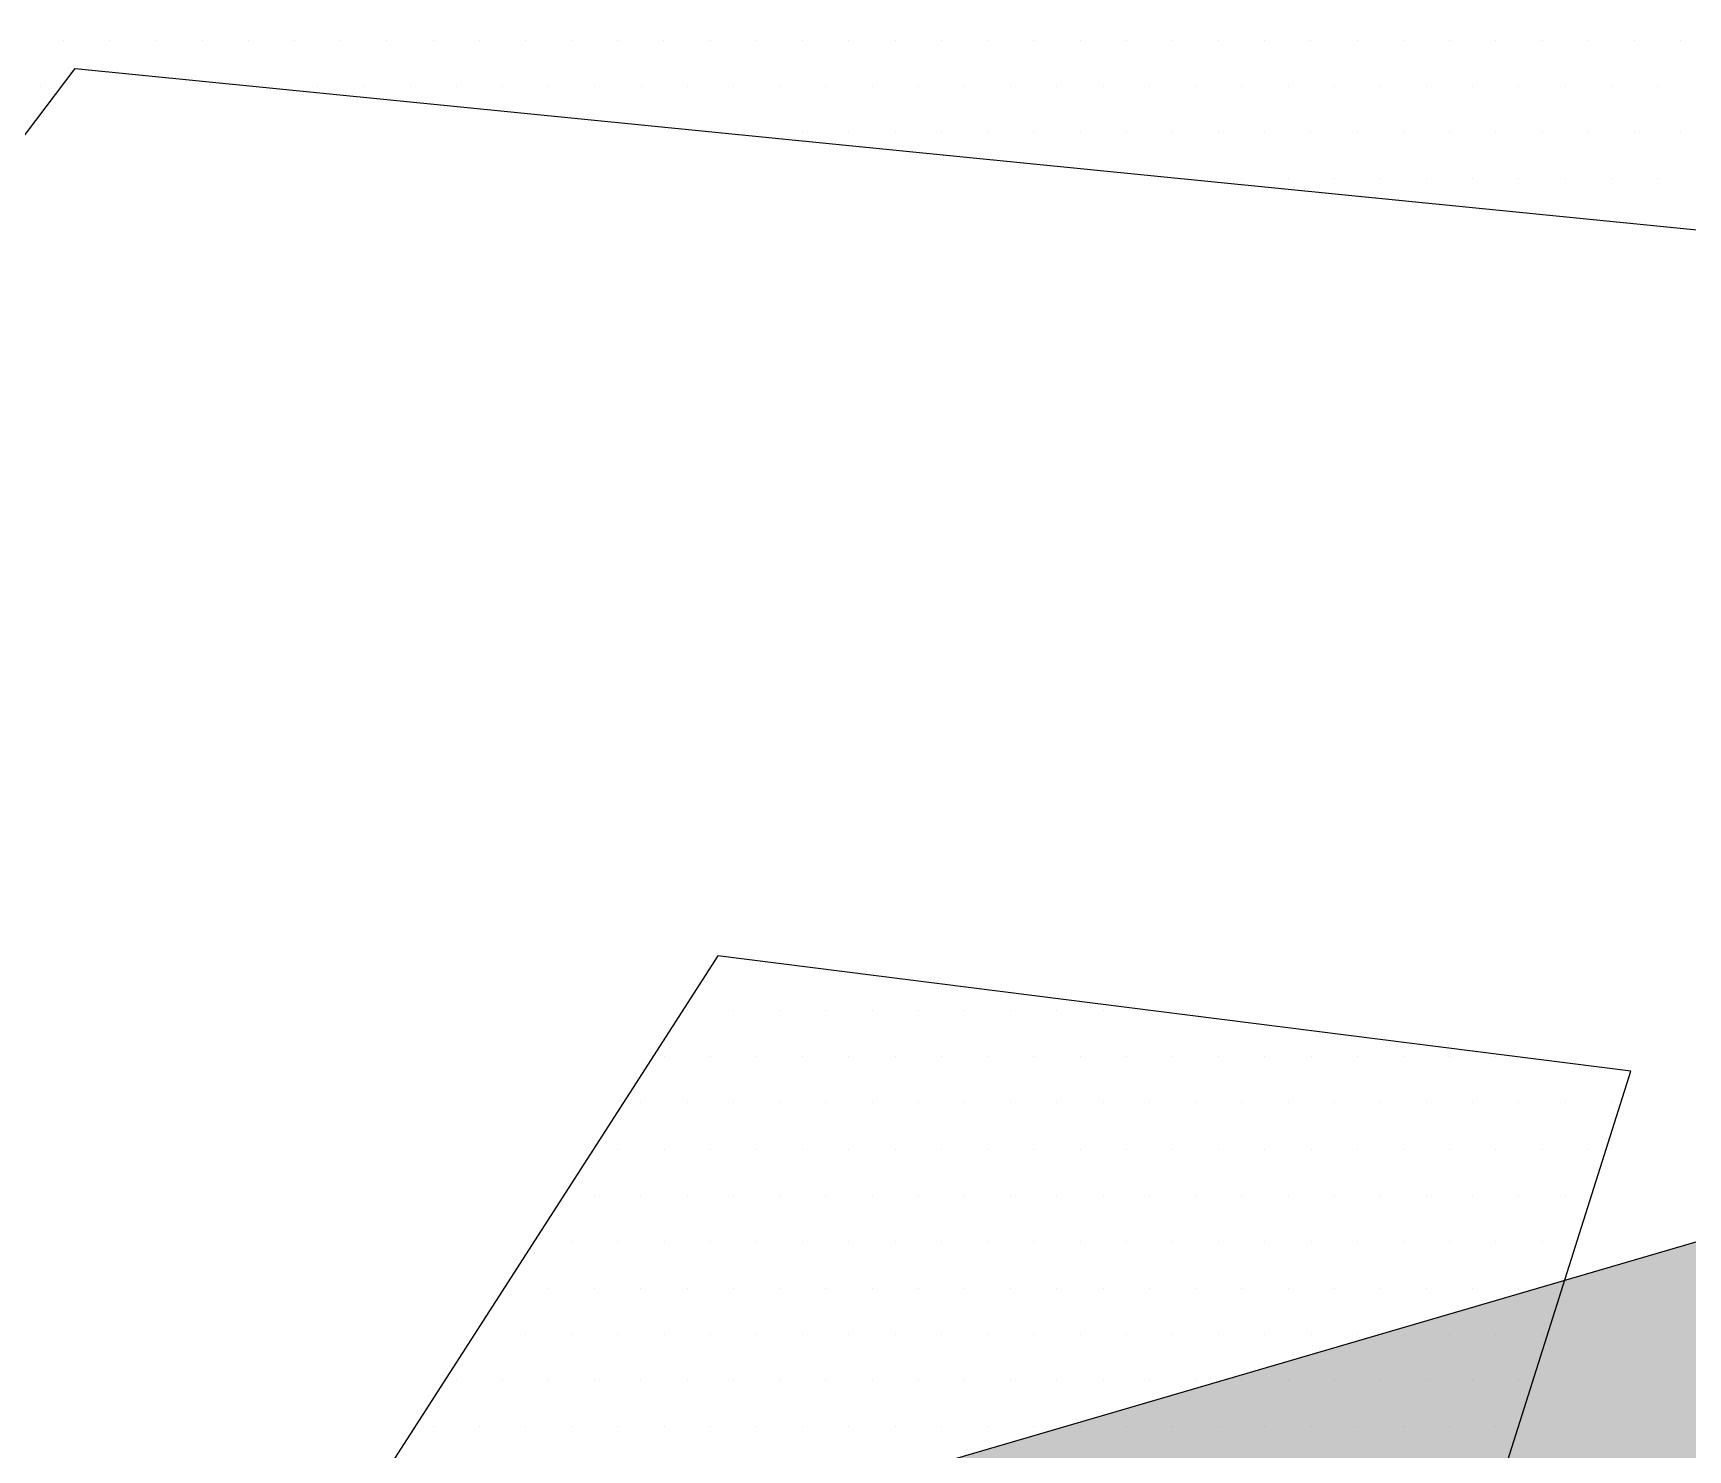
# Paper-space layout 'TOP_A1_00200_01-01-2017_MODELE' of a CAD drawing. Header units: millimetres. Extents: x -52 to 293, y -3 to 294.
# Drawn here: x -10.394 to -7.109, y 62.403 to 65.215 of the extents above; entities that cross this region are included whole.
import ezdxf

# ---------------------------------------------------------------- set-up
doc = ezdxf.new("R2010")
doc.units = ezdxf.units.MM
doc.header["$LTSCALE"] = 2
doc.linetypes.add('CACHEX2', pattern=[0.75, 0.5, -0.25])
for name, color, linetype in [('CALQUE_7', 4, 'Continuous'), ('CARTOUCHE', 7, 'Continuous'), ('rosace', 7, 'Continuous')]:
    doc.layers.add(name, color=color, linetype=linetype)

# ---------------------------------------------------------------- blocks, each defined once
blk = doc.blocks.new('A$C715108E3')
at = {"layer": 'CALQUE_7', "color": 131}
for p, q in [((-1.5806, -4.7997), (-1.5806, -4.7997)), ((-1.4888, -4.7997), (-1.4888, -4.7997)), ((-1.397, -4.7997), (-1.397, -4.7997)), ((-1.305, -4.7997), (-1.305, -4.7997)), ((-1.2137, -4.7997), (-1.2137, -4.7997)), ((-1.1217, -4.7997), (-1.1217, -4.7997)), ((-1.0296, -4.7997), (-1.0296, -4.7997)), ((-0.9386, -4.7997), (-0.9386, -4.7997)), ((-0.8465, -4.7997), (-0.8465, -4.7997)), ((-0.7549, -4.7997), (-0.7549, -4.7997)), ((-0.6634, -4.7997), (-0.6634, -4.7997)), ((-0.5712, -4.7997), (-0.5712, -4.7997)), ((-0.4796, -4.7997), (-0.4796, -4.7997)), ((-0.3883, -4.7997), (-0.3883, -4.7997)), ((-0.2963, -4.7997), (-0.2963, -4.7997)), ((-0.2043, -4.7997), (-0.2043, -4.7997)), ((-0.1124, -4.7997), (-0.1124, -4.7997)), ((-0.021, -4.7997), (-0.021, -4.7997)), ((0.0708, -4.7997), (0.0708, -4.7997)), ((0.1627, -4.7997), (0.1627, -4.7997)), ((0.2541, -4.7997), (0.2541, -4.7997)), ((0.346, -4.7997), (0.346, -4.7997)), ((0.438, -4.7997), (0.438, -4.7997)), ((0.5293, -4.7997), (0.5293, -4.7997)), ((0.6213, -4.7997), (0.6213, -4.7997)), ((0.7131, -4.7997), (0.7131, -4.7997)), ((0.8044, -4.7997), (0.8044, -4.7997)), ((0.8962, -4.7997), (0.8962, -4.7997)), ((0.988, -4.7997), (0.988, -4.7997)), ((1.0801, -4.7997), (1.0801, -4.7997)), ((1.1713, -4.7997), (1.1713, -4.7997)), ((1.2634, -4.7997), (1.2634, -4.7997)), ((1.3554, -4.7997), (1.3554, -4.7997)), ((1.4466, -4.7997), (1.4466, -4.7997)), ((1.5387, -4.7997), (1.5387, -4.7997)), ((1.6305, -4.7997), (1.6305, -4.7997)), ((-1.6264, -4.892), (-1.6264, -4.892)), ((-1.2024, -4.892), (-1.2024, -4.892)), ((-1.1674, -4.892), (-1.1674, -4.892)), ((-1.0761, -4.892), (-1.0761, -4.892)), ((-0.9841, -4.892), (-0.9841, -4.892)), ((-0.8921, -4.892), (-0.8921, -4.892)), ((-0.8008, -4.892), (-0.8008, -4.892)), ((-0.7088, -4.892), (-0.7088, -4.892)), ((-0.6172, -4.892), (-0.6172, -4.892)), ((-0.5255, -4.892), (-0.5255, -4.892)), ((-0.4339, -4.892), (-0.4339, -4.892)), ((-0.3418, -4.892), (-0.3418, -4.892)), ((-0.2508, -4.892), (-0.2508, -4.892)), ((-0.1587, -4.892), (-0.1587, -4.892)), ((-0.0667, -4.892), (-0.0667, -4.892)), ((0.0251, -4.892), (0.0251, -4.892)), ((0.1166, -4.892), (0.1166, -4.892)), ((0.2084, -4.892), (0.2084, -4.892)), ((0.3002, -4.892), (0.3002, -4.892)), ((0.3915, -4.892), (0.3915, -4.892)), ((0.4835, -4.892), (0.4835, -4.892)), ((0.5755, -4.892), (0.5755, -4.892)), ((0.6668, -4.892), (0.6668, -4.892)), ((0.7588, -4.892), (0.7588, -4.892)), ((0.8509, -4.892), (0.8509, -4.892)), ((0.9425, -4.892), (0.9425, -4.892)), ((1.0341, -4.892), (1.0341, -4.892)), ((1.1258, -4.892), (1.1258, -4.892)), ((1.2178, -4.892), (1.2178, -4.892)), ((1.3091, -4.892), (1.3091, -4.892)), ((1.4011, -4.892), (1.4011, -4.892)), ((1.4929, -4.892), (1.4929, -4.892)), ((1.584, -4.892), (1.584, -4.892)), ((-0.2811, -4.9833), (-0.2811, -4.9833)), ((-0.2043, -4.9833), (-0.2043, -4.9833)), ((-0.1124, -4.9833), (-0.1124, -4.9833)), ((-0.021, -4.9833), (-0.021, -4.9833)), ((0.0708, -4.9833), (0.0708, -4.9833)), ((0.1627, -4.9833), (0.1627, -4.9833)), ((0.2541, -4.9833), (0.2541, -4.9833)), ((0.346, -4.9833), (0.346, -4.9833)), ((0.438, -4.9833), (0.438, -4.9833)), ((0.5293, -4.9833), (0.5293, -4.9833)), ((0.6213, -4.9833), (0.6213, -4.9833)), ((0.7131, -4.9833), (0.7131, -4.9833)), ((0.8044, -4.9833), (0.8044, -4.9833)), ((0.8962, -4.9833), (0.8962, -4.9833)), ((0.988, -4.9833), (0.988, -4.9833)), ((1.0801, -4.9833), (1.0801, -4.9833)), ((1.1713, -4.9833), (1.1713, -4.9833)), ((1.2634, -4.9833), (1.2634, -4.9833)), ((1.3554, -4.9833), (1.3554, -4.9833)), ((1.4466, -4.9833), (1.4466, -4.9833)), ((1.5387, -4.9833), (1.5387, -4.9833)), ((1.6305, -4.9833), (1.6305, -4.9833)), ((0.6408, -5.0748), (0.6408, -5.0748)), ((0.6668, -5.0748), (0.6668, -5.0748)), ((0.7588, -5.0748), (0.7588, -5.0748)), ((0.8509, -5.0748), (0.8509, -5.0748)), ((0.9425, -5.0748), (0.9425, -5.0748)), ((1.0341, -5.0748), (1.0341, -5.0748)), ((1.1258, -5.0748), (1.1258, -5.0748)), ((1.2178, -5.0748), (1.2178, -5.0748)), ((1.3091, -5.0748), (1.3091, -5.0748)), ((1.4011, -5.0748), (1.4011, -5.0748)), ((1.4929, -5.0748), (1.4929, -5.0748)), ((1.584, -5.0748), (1.584, -5.0748)), ((1.5619, -5.1674), (1.5619, -5.1674)), ((1.6305, -5.1674), (1.6305, -5.1674)), ((-0.2929, -6.6344), (-0.2929, -6.6344)), ((-0.2043, -6.6344), (-0.2043, -6.6344)), ((-0.3518, -6.7259), (-0.3518, -6.7259)), ((-0.342, -6.7259), (-0.342, -6.7259)), ((-0.2508, -6.7259), (-0.2508, -6.7259)), ((-0.1587, -6.7259), (-0.1587, -6.7259)), ((-0.0667, -6.7259), (-0.0667, -6.7259)), ((0.0251, -6.7259), (0.0251, -6.7259)), ((0.1166, -6.7259), (0.1166, -6.7259)), ((0.2084, -6.7259), (0.2084, -6.7259)), ((0.3002, -6.7259), (0.3002, -6.7259)), ((0.3917, -6.7259), (0.3917, -6.7259)), ((0.4835, -6.7259), (0.4835, -6.7259)), ((0.5755, -6.7259), (0.5755, -6.7259)), ((-0.4108, -6.8181), (-0.4108, -6.8181)), ((-0.3879, -6.8181), (-0.3879, -6.8181)), ((-0.2963, -6.8181), (-0.2963, -6.8181)), ((-0.2043, -6.8181), (-0.2043, -6.8181)), ((-0.1124, -6.8181), (-0.1124, -6.8181)), ((-0.0212, -6.8181), (-0.0212, -6.8181)), ((0.0708, -6.8181), (0.0708, -6.8181)), ((0.1627, -6.8181), (0.1627, -6.8181)), ((0.2541, -6.8181), (0.2541, -6.8181)), ((0.346, -6.8181), (0.346, -6.8181)), ((0.4378, -6.8181), (0.4378, -6.8181)), ((0.5293, -6.8181), (0.5293, -6.8181)), ((0.6211, -6.8181), (0.6211, -6.8181)), ((0.7131, -6.8181), (0.7131, -6.8181)), ((0.8044, -6.8181), (0.8044, -6.8181)), ((0.8964, -6.8181), (0.8964, -6.8181)), ((0.988, -6.8181), (0.988, -6.8181)), ((1.0801, -6.8181), (1.0801, -6.8181)), ((1.1717, -6.8181), (1.1717, -6.8181)), ((1.2634, -6.8181), (1.2634, -6.8181)), ((-0.4702, -6.9095), (-0.4702, -6.9095)), ((-0.434, -6.9095), (-0.434, -6.9095)), ((-0.342, -6.9095), (-0.342, -6.9095)), ((-0.2508, -6.9095), (-0.2508, -6.9095)), ((-0.1587, -6.9095), (-0.1587, -6.9095)), ((-0.0667, -6.9095), (-0.0667, -6.9095)), ((0.0251, -6.9095), (0.0251, -6.9095)), ((0.1166, -6.9095), (0.1166, -6.9095)), ((0.2084, -6.9095), (0.2084, -6.9095)), ((0.3002, -6.9095), (0.3002, -6.9095)), ((0.3917, -6.9095), (0.3917, -6.9095)), ((0.4835, -6.9095), (0.4835, -6.9095)), ((0.5755, -6.9095), (0.5755, -6.9095)), ((0.6668, -6.9095), (0.6668, -6.9095)), ((0.7588, -6.9095), (0.7588, -6.9095)), ((0.8507, -6.9095), (0.8507, -6.9095)), ((0.9423, -6.9095), (0.9423, -6.9095)), ((1.034, -6.9095), (1.034, -6.9095)), ((1.1256, -6.9095), (1.1256, -6.9095)), ((1.2176, -6.9095), (1.2176, -6.9095)), ((1.3089, -6.9095), (1.3089, -6.9095)), ((1.4009, -6.9095), (1.4009, -6.9095)), ((1.4929, -6.9095), (1.4929, -6.9095)), ((-0.5293, -7.0019), (-0.5293, -7.0019)), ((-0.4796, -7.0019), (-0.4796, -7.0019)), ((-0.3879, -7.0019), (-0.3879, -7.0019)), ((-0.2963, -7.0019), (-0.2963, -7.0019)), ((-0.2043, -7.0019), (-0.2043, -7.0019)), ((-0.1124, -7.0019), (-0.1124, -7.0019)), ((-0.0212, -7.0019), (-0.0212, -7.0019)), ((0.0708, -7.0019), (0.0708, -7.0019)), ((0.1627, -7.0019), (0.1627, -7.0019)), ((0.2541, -7.0019), (0.2541, -7.0019)), ((0.346, -7.0019), (0.346, -7.0019)), ((0.4378, -7.0019), (0.4378, -7.0019)), ((0.5293, -7.0019), (0.5293, -7.0019)), ((0.6211, -7.0019), (0.6211, -7.0019)), ((0.7131, -7.0019), (0.7131, -7.0019)), ((0.8044, -7.0019), (0.8044, -7.0019)), ((0.8964, -7.0019), (0.8964, -7.0019)), ((0.988, -7.0019), (0.988, -7.0019)), ((1.0801, -7.0019), (1.0801, -7.0019)), ((1.1717, -7.0019), (1.1717, -7.0019)), ((1.2634, -7.0019), (1.2634, -7.0019)), ((1.3554, -7.0019), (1.3554, -7.0019)), ((1.4466, -7.0019), (1.4466, -7.0019)), ((-0.5877, -7.0932), (-0.5877, -7.0932)), ((-0.5257, -7.0932), (-0.5257, -7.0932)), ((-0.434, -7.0932), (-0.434, -7.0932)), ((-0.342, -7.0932), (-0.342, -7.0932)), ((-0.2508, -7.0932), (-0.2508, -7.0932)), ((-0.1587, -7.0932), (-0.1587, -7.0932)), ((-0.0667, -7.0932), (-0.0667, -7.0932)), ((0.0251, -7.0932), (0.0251, -7.0932)), ((0.1166, -7.0932), (0.1166, -7.0932)), ((0.2084, -7.0932), (0.2084, -7.0932)), ((0.3002, -7.0932), (0.3002, -7.0932)), ((0.3917, -7.0932), (0.3917, -7.0932)), ((0.4835, -7.0932), (0.4835, -7.0932)), ((0.5755, -7.0932), (0.5755, -7.0932)), ((0.6668, -7.0932), (0.6668, -7.0932)), ((0.7588, -7.0932), (0.7588, -7.0932)), ((0.8507, -7.0932), (0.8507, -7.0932)), ((0.9423, -7.0932), (0.9423, -7.0932)), ((1.034, -7.0932), (1.034, -7.0932)), ((1.1256, -7.0932), (1.1256, -7.0932)), ((1.2176, -7.0932), (1.2176, -7.0932)), ((1.3089, -7.0932), (1.3089, -7.0932)), ((1.4009, -7.0932), (1.4009, -7.0932)), ((-0.647, -7.1847), (-0.647, -7.1847)), ((-0.5712, -7.1847), (-0.5712, -7.1847)), ((-0.4796, -7.1847), (-0.4796, -7.1847)), ((-0.3879, -7.1847), (-0.3879, -7.1847)), ((-0.2963, -7.1847), (-0.2963, -7.1847)), ((-0.2043, -7.1847), (-0.2043, -7.1847)), ((-0.1124, -7.1847), (-0.1124, -7.1847)), ((-0.0212, -7.1847), (-0.0212, -7.1847)), ((0.0708, -7.1847), (0.0708, -7.1847)), ((0.1627, -7.1847), (0.1627, -7.1847)), ((0.2541, -7.1847), (0.2541, -7.1847)), ((0.346, -7.1847), (0.346, -7.1847)), ((0.4378, -7.1847), (0.4378, -7.1847)), ((0.5293, -7.1847), (0.5293, -7.1847)), ((0.6211, -7.1847), (0.6211, -7.1847)), ((0.7131, -7.1847), (0.7131, -7.1847)), ((0.8044, -7.1847), (0.8044, -7.1847)), ((0.8964, -7.1847), (0.8964, -7.1847)), ((0.988, -7.1847), (0.988, -7.1847)), ((1.0801, -7.1847), (1.0801, -7.1847)), ((1.1717, -7.1847), (1.1717, -7.1847)), ((1.2634, -7.1847), (1.2634, -7.1847)), ((1.3554, -7.1847), (1.3554, -7.1847)), ((-0.7062, -7.2771), (-0.7062, -7.2771)), ((-0.6173, -7.2771), (-0.6173, -7.2771)), ((-0.5257, -7.2771), (-0.5257, -7.2771)), ((-0.434, -7.2771), (-0.434, -7.2771)), ((-0.342, -7.2771), (-0.342, -7.2771)), ((-0.2508, -7.2771), (-0.2508, -7.2771)), ((-0.1587, -7.2771), (-0.1587, -7.2771)), ((-0.0667, -7.2771), (-0.0667, -7.2771)), ((0.0251, -7.2771), (0.0251, -7.2771)), ((0.1166, -7.2771), (0.1166, -7.2771)), ((0.2084, -7.2771), (0.2084, -7.2771)), ((0.3002, -7.2771), (0.3002, -7.2771)), ((0.3917, -7.2771), (0.3917, -7.2771)), ((0.4835, -7.2771), (0.4835, -7.2771)), ((0.5755, -7.2771), (0.5755, -7.2771)), ((0.6668, -7.2771), (0.6668, -7.2771)), ((0.7588, -7.2771), (0.7588, -7.2771)), ((0.8507, -7.2771), (0.8507, -7.2771)), ((0.9423, -7.2771), (0.9423, -7.2771)), ((1.034, -7.2771), (1.034, -7.2771)), ((1.1256, -7.2771), (1.1256, -7.2771)), ((1.2176, -7.2771), (1.2176, -7.2771)), ((1.3089, -7.2771), (1.3089, -7.2771)), ((-0.765, -7.3683), (-0.765, -7.3683)), ((-0.7549, -7.3683), (-0.7549, -7.3683)), ((-0.6633, -7.3683), (-0.6633, -7.3683)), ((-0.5712, -7.3683), (-0.5712, -7.3683)), ((-0.4796, -7.3683), (-0.4796, -7.3683)), ((-0.3879, -7.3683), (-0.3879, -7.3683)), ((-0.2963, -7.3683), (-0.2963, -7.3683)), ((-0.2043, -7.3683), (-0.2043, -7.3683)), ((-0.1124, -7.3683), (-0.1124, -7.3683)), ((-0.0212, -7.3683), (-0.0212, -7.3683)), ((0.0708, -7.3683), (0.0708, -7.3683)), ((0.1627, -7.3683), (0.1627, -7.3683)), ((0.2541, -7.3683), (0.2541, -7.3683)), ((0.346, -7.3683), (0.346, -7.3683)), ((0.4378, -7.3683), (0.4378, -7.3683)), ((0.5293, -7.3683), (0.5293, -7.3683)), ((0.6211, -7.3683), (0.6211, -7.3683)), ((0.7131, -7.3683), (0.7131, -7.3683)), ((0.8044, -7.3683), (0.8044, -7.3683)), ((0.8964, -7.3683), (0.8964, -7.3683)), ((0.988, -7.3683), (0.988, -7.3683)), ((1.0801, -7.3683), (1.0801, -7.3683)), ((1.1717, -7.3683), (1.1717, -7.3683)), ((1.2634, -7.3683), (1.2634, -7.3683)), ((1.3554, -7.3683), (1.3554, -7.3683)), ((-0.8237, -7.46), (-0.8237, -7.46)), ((-0.801, -7.46), (-0.801, -7.46)), ((-0.709, -7.46), (-0.709, -7.46)), ((-0.6173, -7.46), (-0.6173, -7.46)), ((-0.5257, -7.46), (-0.5257, -7.46)), ((-0.434, -7.46), (-0.434, -7.46)), ((-0.342, -7.46), (-0.342, -7.46)), ((-0.2508, -7.46), (-0.2508, -7.46)), ((-0.1587, -7.46), (-0.1587, -7.46)), ((-0.0667, -7.46), (-0.0667, -7.46)), ((0.0251, -7.46), (0.0251, -7.46)), ((0.1166, -7.46), (0.1166, -7.46)), ((0.2084, -7.46), (0.2084, -7.46)), ((0.3002, -7.46), (0.3002, -7.46)), ((0.3917, -7.46), (0.3917, -7.46)), ((0.4835, -7.46), (0.4835, -7.46)), ((0.5755, -7.46), (0.5755, -7.46)), ((0.6668, -7.46), (0.6668, -7.46)), ((0.7588, -7.46), (0.7588, -7.46)), ((0.8507, -7.46), (0.8507, -7.46)), ((0.9423, -7.46), (0.9423, -7.46)), ((1.034, -7.46), (1.034, -7.46)), ((1.1256, -7.46), (1.1256, -7.46)), ((1.2176, -7.46), (1.2176, -7.46)), ((1.3089, -7.46), (1.3089, -7.46)), ((-0.8831, -7.5524), (-0.8831, -7.5524)), ((-0.8465, -7.5524), (-0.8465, -7.5524)), ((-0.7549, -7.5524), (-0.7549, -7.5524)), ((-0.6633, -7.5524), (-0.6633, -7.5524)), ((-0.5712, -7.5524), (-0.5712, -7.5524)), ((-0.4796, -7.5524), (-0.4796, -7.5524)), ((-0.3879, -7.5524), (-0.3879, -7.5524)), ((-0.2963, -7.5524), (-0.2963, -7.5524)), ((-0.2043, -7.5524), (-0.2043, -7.5524)), ((-0.1124, -7.5524), (-0.1124, -7.5524)), ((-0.0212, -7.5524), (-0.0212, -7.5524)), ((0.0708, -7.5524), (0.0708, -7.5524)), ((0.1627, -7.5524), (0.1627, -7.5524)), ((0.2541, -7.5524), (0.2541, -7.5524)), ((0.346, -7.5524), (0.346, -7.5524)), ((0.4378, -7.5524), (0.4378, -7.5524)), ((0.5293, -7.5524), (0.5293, -7.5524)), ((0.6211, -7.5524), (0.6211, -7.5524)), ((0.7131, -7.5524), (0.7131, -7.5524)), ((0.8044, -7.5524), (0.8044, -7.5524)), ((0.8964, -7.5524), (0.8964, -7.5524)), ((0.988, -7.5524), (0.988, -7.5524)), ((1.0801, -7.5524), (1.0801, -7.5524)), ((1.1717, -7.5524), (1.1717, -7.5524)), ((1.2634, -7.5524), (1.2634, -7.5524))]:
    blk.add_line(p, q, dxfattribs=at)
blk.add_lwpolyline([(-1.8895, -11.7452), (-0.5622, -9.8309), (1.2247, -9.9595), (2.246, -8.4278), (1.0713, -8.3007), (1.531, -6.8464), (-0.2811, -6.6172), (-1.43, -8.4029), (-1.379, -8.0709), (-3.7783, -7.7906), (-1.5572, -4.8561), (4.8497, -5.4935), (3.9051, -3.7588)], dxfattribs=at)
blk = doc.blocks.new('A$C581E6685')
at = {"layer": 'rosace'}
blk.add_hatch(color=140, dxfattribs=at).paths.add_polyline_path([(-45.3965, 37.4846), (-41.9745, 25.9278), (-41.7809, 23.8865), (-42.0615, 23.3525), (-44.9268, 21.9767), (-53.1072, 18.3767), (-40.8028, 21.6905), (-39.5666, 22.0268), (-38.2746, 22.2236), (-38.1337, 21.2132), (-33.6363, 11.1845), (-36.0802, 21.4612), (-37.3405, 24.3346), (-37.4251, 24.9804), (-36.9477, 25.4853), (-26.3566, 30.2032), (-37.8747, 26.8339), (-39.7286, 26.4119), (-40.3751, 26.6371), (-40.684, 26.8894)])
at = {"layer": 'rosace', "color": 140}
blk.add_lwpolyline([(-45.3965, 37.4846), (-41.9745, 25.9278), (-41.7804, 23.8865), (-42.0615, 23.3525), (-44.9268, 21.9767), (-53.1072, 18.3767), (-40.8028, 21.6905), (-39.5666, 22.0268), (-38.2739, 22.2236), (-38.1337, 21.2132), (-33.6358, 11.1845), (-36.0802, 21.4612), (-37.3405, 24.3346), (-37.4251, 24.9804), (-36.9477, 25.4853), (-26.3566, 30.2032), (-37.8741, 26.8339), (-39.7286, 26.4119), (-40.3748, 26.6371), (-40.6836, 26.8894)], close=True, dxfattribs=at)
at = {"layer": 'rosace', "color": 32, "linetype": 'CACHEX2', "ltscale": 1.5}
blk.add_ellipse((-38.0538, 23.8138), major_axis=(-19.0311, -3.534), ratio=0.590567, dxfattribs=at)
at = {"layer": 'rosace', "color": 32}
blk.add_ellipse((-37.6144, 23.8499), major_axis=(-13.5768, -4.2839), ratio=0.791971, dxfattribs=at)
at = {"layer": 'CARTOUCHE'}
blk.add_blockref('A$C715108E3', (-31.6739, 36.3189), dxfattribs=at)

psp = doc.layouts.new('TOP_A1_00200_01-01-2017_MODELE')

# ---------------------------------------------------------------- block references
at = {"layer": 'CARTOUCHE'}
psp.add_blockref('A$C581E6685', (22.9208, 33.6824), dxfattribs=at)

doc.saveas('drawing.dxf')
